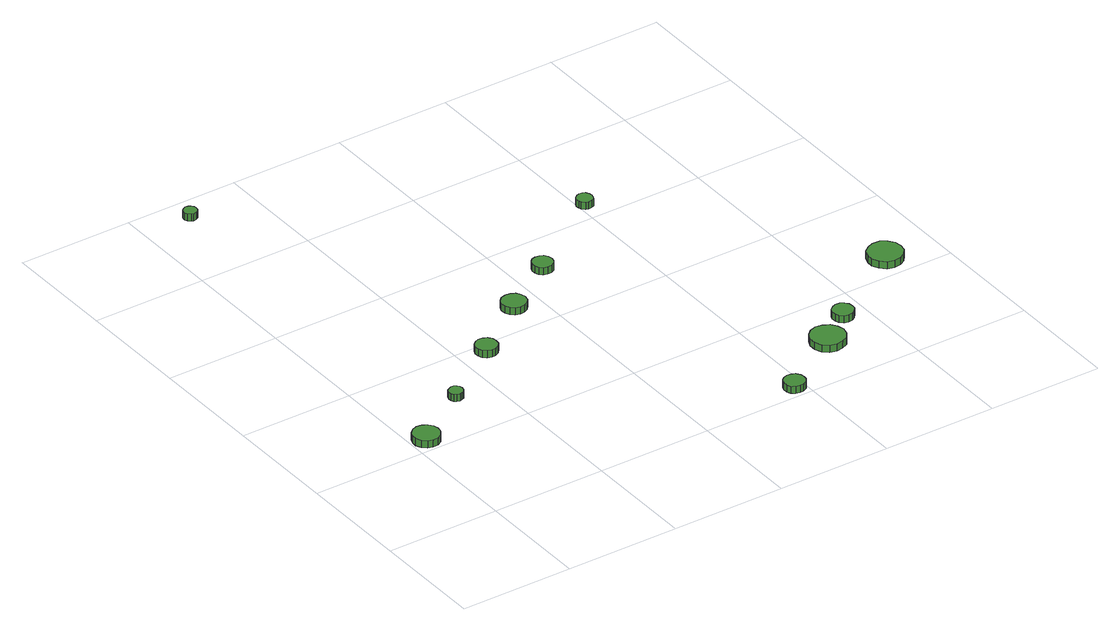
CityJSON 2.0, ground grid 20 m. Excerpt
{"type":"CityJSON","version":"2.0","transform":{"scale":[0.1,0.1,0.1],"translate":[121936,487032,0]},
"CityObjects":{
"tree1":{"type":"SolitaryVegetationObject","attributes":{"function":"something"},"geometry":[{"type":"MultiSurface","lod":"1","boundaries":[[[0,1,2,3,4,5,6,7,8,9,10,11,12,13,14]],[[15,16,17,18,19,20,21,22,23,24,25,26,27,28,29]],[[0,29,28,1]],[[1,28,27,2]],[[2,27,26,3]],[[3,26,25,4]],[[4,25,24,5]],[[5,24,23,6]],[[6,23,22,7]],[[7,22,21,8]],[[8,21,20,9]],[[9,20,19,10]],[[10,19,18,11]],[[11,18,17,12]],[[12,17,16,13]],[[13,16,15,14]],[[14,15,29,0]]]}]},
"tree2":{"type":"SolitaryVegetationObject","attributes":{"function":"something"},"geometry":[{"type":"MultiSurface","lod":"1","boundaries":[[[30,31,32,33,34,35,36,37,38,39,40,41,42,43,44]],[[45,46,47,48,49,50,51,52,53,54,55,56,57,58,59]],[[30,59,58,31]],[[31,58,57,32]],[[32,57,56,33]],[[33,56,55,34]],[[34,55,54,35]],[[35,54,53,36]],[[36,53,52,37]],[[37,52,51,38]],[[38,51,50,39]],[[39,50,49,40]],[[40,49,48,41]],[[41,48,47,42]],[[42,47,46,43]],[[43,46,45,44]],[[44,45,59,30]]]}]},
"tree3":{"type":"SolitaryVegetationObject","attributes":{"function":"something"},"geometry":[{"type":"MultiSurface","lod":"1","boundaries":[[[60,61,62,63,64,65,66,67,68,69,70,71,72,73,74]],[[75,76,77,78,79,80,81,82,83,84,85,86,87,88,89]],[[60,89,88,61]],[[61,88,87,62]],[[62,87,86,63]],[[63,86,85,64]],[[64,85,84,65]],[[65,84,83,66]],[[66,83,82,67]],[[67,82,81,68]],[[68,81,80,69]],[[69,80,79,70]],[[70,79,78,71]],[[71,78,77,72]],[[72,77,76,73]],[[73,76,75,74]],[[74,75,89,60]]]}]},
"tree4":{"type":"SolitaryVegetationObject","attributes":{"function":"something"},"geometry":[{"type":"MultiSurface","lod":"1","boundaries":[[[90,91,92,93,94,95,96,97,98,99,100,101,102,103,104]],[[105,106,107,108,109,110,111,112,113,114,115,116,117,118,119]],[[90,119,118,91]],[[91,118,117,92]],[[92,117,116,93]],[[93,116,115,94]],[[94,115,114,95]],[[95,114,113,96]],[[96,113,112,97]],[[97,112,111,98]],[[98,111,110,99]],[[99,110,109,100]],[[100,109,108,101]],[[101,108,107,102]],[[102,107,106,103]],[[103,106,105,104]],[[104,105,119,90]]]}]},
"tree5":{"type":"SolitaryVegetationObject","attributes":{"function":"something"},"geometry":[{"type":"MultiSurface","lod":"1","boundaries":[[[120,121,122,123,124,125,126,127,128,129,130,131,132,133,134]],[[135,136,137,138,139,140,141,142,143,144,145,146,147,148,149]],[[120,149,148,121]],[[121,148,147,122]],[[122,147,146,123]],[[123,146,145,124]],[[124,145,144,125]],[[125,144,143,126]],[[126,143,142,127]],[[127,142,141,128]],[[128,141,140,129]],[[129,140,139,130]],[[130,139,138,131]],[[131,138,137,132]],[[132,137,136,133]],[[133,136,135,134]],[[134,135,149,120]]]}]},
"tree6":{"type":"SolitaryVegetationObject","attributes":{"function":"something"},"geometry":[{"type":"MultiSurface","lod":"1","boundaries":[[[150,151,152,153,154,155,156,157,158,159,160,161,162,163,164]],[[165,166,167,168,169,170,171,172,173,174,175,176,177,178,179]],[[150,179,178,151]],[[151,178,177,152]],[[152,177,176,153]],[[153,176,175,154]],[[154,175,174,155]],[[155,174,173,156]],[[156,173,172,157]],[[157,172,171,158]],[[158,171,170,159]],[[159,170,169,160]],[[160,169,168,161]],[[161,168,167,162]],[[162,167,166,163]],[[163,166,165,164]],[[164,165,179,150]]]}]},
"tree7":{"type":"SolitaryVegetationObject","attributes":{"function":"something"},"geometry":[{"type":"MultiSurface","lod":"1","boundaries":[[[180,181,182,183,184,185,186,187,188,189,190,191,192,193,194]],[[195,196,197,198,199,200,201,202,203,204,205,206,207,208,209]],[[180,209,208,181]],[[181,208,207,182]],[[182,207,206,183]],[[183,206,205,184]],[[184,205,204,185]],[[185,204,203,186]],[[186,203,202,187]],[[187,202,201,188]],[[188,201,200,189]],[[189,200,199,190]],[[190,199,198,191]],[[191,198,197,192]],[[192,197,196,193]],[[193,196,195,194]],[[194,195,209,180]]]}]},
"tree8":{"type":"SolitaryVegetationObject","attributes":{"function":"something"},"geometry":[{"type":"MultiSurface","lod":"1","boundaries":[[[210,211,212,213,214,215,216,217,218,219,220,221,222,223,224]],[[225,226,227,228,229,230,231,232,233,234,235,236,237,238,239]],[[210,239,238,211]],[[211,238,237,212]],[[212,237,236,213]],[[213,236,235,214]],[[214,235,234,215]],[[215,234,233,216]],[[216,233,232,217]],[[217,232,231,218]],[[218,231,230,219]],[[219,230,229,220]],[[220,229,228,221]],[[221,228,227,222]],[[222,227,226,223]],[[223,226,225,224]],[[224,225,239,210]]]}]},
"tree9":{"type":"SolitaryVegetationObject","attributes":{"function":"something"},"geometry":[{"type":"MultiSurface","lod":"1","boundaries":[[[240,241,242,243,244,245,246,247,248,249,250,251,252,253,254]],[[255,256,257,258,259,260,261,262,263,264,265,266,267,268,269]],[[240,269,268,241]],[[241,268,267,242]],[[242,267,266,243]],[[243,266,265,244]],[[244,265,264,245]],[[245,264,263,246]],[[246,263,262,247]],[[247,262,261,248]],[[248,261,260,249]],[[249,260,259,250]],[[250,259,258,251]],[[251,258,257,252]],[[252,257,256,253]],[[253,256,255,254]],[[254,255,269,240]]]}]},
"tree10":{"type":"SolitaryVegetationObject","attributes":{"function":"something"},"geometry":[{"type":"MultiSurface","lod":"1","boundaries":[[[270,271,272,273,274,275,276,277,278,279,280,281,282,283,284]],[[285,286,287,288,289,290,291,292,293,294,295,296,297,298,299]],[[270,299,298,271]],[[271,298,297,272]],[[272,297,296,273]],[[273,296,295,274]],[[274,295,294,275]],[[275,294,293,276]],[[276,293,292,277]],[[277,292,291,278]],[[278,291,290,279]],[[279,290,289,280]],[[280,289,288,281]],[[281,288,287,282]],[[282,287,286,283]],[[283,286,285,284]],[[284,285,299,270]]]}]},
"tree11":{"type":"SolitaryVegetationObject","attributes":{"function":"something"},"geometry":[{"type":"MultiSurface","lod":"1","boundaries":[[[300,301,302,303,304,305,306,307,308,309,310,311,312,313,314]],[[315,316,317,318,319,320,321,322,323,324,325,326,327,328,329]],[[300,329,328,301]],[[301,328,327,302]],[[302,327,326,303]],[[303,326,325,304]],[[304,325,324,305]],[[305,324,323,306]],[[306,323,322,307]],[[307,322,321,308]],[[308,321,320,309]],[[309,320,319,310]],[[310,319,318,311]],[[311,318,317,312]],[[312,317,316,313]],[[313,316,315,314]],[[314,315,329,300]]]}]}
},
"vertices":[
[48,225,17],[46,234,17],[40,242,17],[32,247,17],[22,248,17],[13,245,17],[6,238,17],[2,229,17],[2,220,17],[6,211,17],[13,204,17],[22,201,17],[32,202,17],[40,207,17],[46,215,17],[46,215,4],[40,207,4],[32,202,4],[22,201,4],[13,204,4],[6,211,4],[2,220,4],[2,229,4],[6,238,4],[13,245,4],[22,248,4],[32,247,4],[40,242,4],[46,234,4],[48,225,4],
[146,301,15],[145,306,15],[142,310,15],[138,313,15],[133,313,15],[128,311,15],[124,308,15],[122,303,15],[122,298,15],[124,293,15],[128,290,15],[133,288,15],[138,289,15],[142,291,15],[145,295,15],[145,295,2],[142,291,2],[138,289,2],[133,288,2],[128,290,2],[124,293,2],[122,298,2],[122,303,2],[124,308,2],[128,311,2],[133,313,2],[138,313,2],[142,310,2],[145,306,2],[146,301,2],
[266,381,15],[265,389,15],[260,395,15],[253,399,15],[245,400,15],[238,397,15],[232,392,15],[229,385,15],[229,377,15],[232,370,15],[238,365,15],[245,362,15],[253,363,15],[260,367,15],[265,373,15],[265,373,2],[260,367,2],[253,363,2],[245,362,2],[238,365,2],[232,370,2],[229,377,2],[229,385,2],[232,392,2],[238,397,2],[245,400,2],[253,399,2],[260,395,2],[265,389,2],[266,381,2],
[98,955,17],[97,960,17],[94,964,17],[90,966,17],[85,967,17],[81,965,17],[77,962,17],[75,958,17],[75,953,17],[77,948,17],[81,945,17],[85,943,17],[90,944,17],[94,946,17],[97,950,17],[97,950,4],[94,946,4],[90,944,4],[85,943,4],[81,945,4],[77,948,4],[75,953,4],[75,958,4],[77,962,4],[81,965,4],[85,967,4],[90,966,4],[94,964,4],[97,960,4],[98,955,4],
[374,457,16],[372,466,16],[367,473,16],[359,477,16],[351,478,16],[342,476,16],[336,470,16],[332,462,16],[332,453,16],[336,445,16],[342,439,16],[351,436,16],[359,437,16],[367,441,16],[372,448,16],[372,448,3],[367,441,3],[359,437,3],[351,436,3],[342,439,3],[336,445,3],[332,453,3],[332,462,3],[336,470,3],[342,476,3],[351,478,3],[359,477,3],[367,473,3],[372,466,3],[374,457,3],
[601,25,14],[600,32,14],[595,39,14],[589,42,14],[581,43,14],[574,41,14],[568,36,14],[565,29,14],[565,21,14],[568,14,14],[574,9,14],[581,7,14],[589,8,14],[595,11,14],[600,18,14],[600,18,1],[595,11,1],[589,8,1],[581,7,1],[574,9,1],[568,14,1],[565,21,1],[565,29,1],[568,36,1],[574,41,1],[581,43,1],[589,42,1],[595,39,1],[600,32,1],[601,25,1],
[472,525,14],[470,533,14],[466,539,14],[460,542,14],[452,543,14],[445,541,14],[440,536,14],[437,529,14],[437,522,14],[440,515,14],[445,510,14],[452,508,14],[460,509,14],[466,512,14],[470,518,14],[470,518,1],[466,512,1],[460,509,1],[452,508,1],[445,510,1],[440,515,1],[437,522,1],[437,529,1],[440,536,1],[445,541,1],[452,543,1],[460,542,1],[466,539,1],[470,533,1],[472,525,1],
[729,101,14],[726,113,14],[719,123,14],[708,129,14],[696,131,14],[684,127,14],[675,119,14],[670,107,14],[670,95,14],[675,83,14],[684,75,14],[696,71,14],[708,73,14],[719,79,14],[726,89,14],[726,89,1],[719,79,1],[708,73,1],[696,71,1],[684,75,1],[675,83,1],[670,95,1],[670,107,1],[675,119,1],[684,127,1],[696,131,1],[708,129,1],[719,123,1],[726,113,1],[729,101,1],
[625,637,15],[624,642,15],[621,647,15],[616,650,15],[610,651,15],[605,649,15],[600,645,15],[598,640,15],[598,634,15],[600,629,15],[605,625,15],[610,623,15],[616,624,15],[621,626,15],[624,631,15],[624,631,2],[621,626,2],[616,624,2],[610,623,2],[605,625,2],[600,629,2],[598,634,2],[598,640,2],[600,645,2],[605,649,2],[610,651,2],[616,650,2],[621,647,2],[624,642,2],[625,637,2],
[778,147,14],[777,155,14],[772,161,14],[766,165,14],[758,166,14],[751,163,14],[745,158,14],[742,151,14],[742,143,14],[745,137,14],[751,131,14],[758,129,14],[766,130,14],[772,134,14],[777,140,14],[777,140,1],[772,134,1],[766,130,1],[758,129,1],[751,131,1],[745,137,1],[742,143,1],[742,151,1],[745,158,1],[751,163,1],[758,166,1],[766,165,1],[772,161,1],[777,155,1],[778,147,1],
[936,243,16],[934,255,16],[926,265,16],[916,272,16],[903,273,16],[892,269,16],[882,261,16],[877,249,16],[877,237,16],[882,226,16],[892,217,16],[903,213,16],[916,215,16],[926,221,16],[934,231,16],[934,231,3],[926,221,3],[916,215,3],[903,213,3],[892,217,3],[882,226,3],[877,237,3],[877,249,3],[882,261,3],[892,269,3],[903,273,3],[916,272,3],[926,265,3],[934,255,3],[936,243,3]
]}
